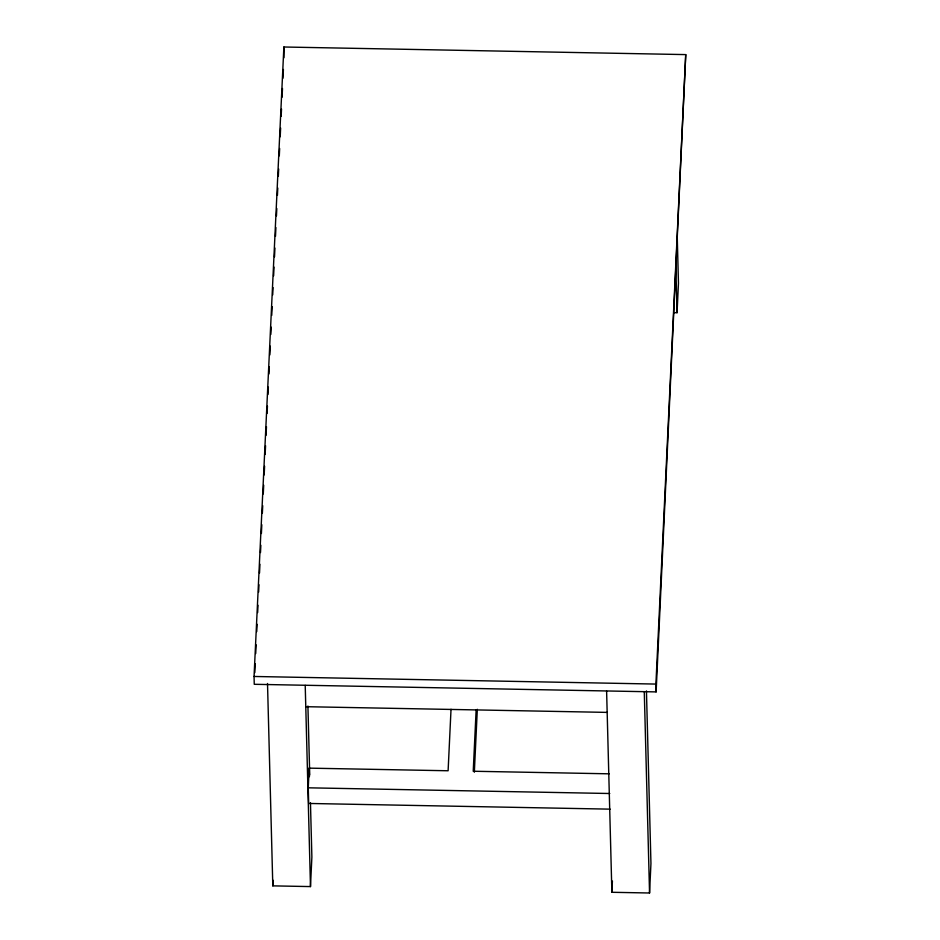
<?xml version="1.0" encoding="UTF-8"?>
<svg xmlns="http://www.w3.org/2000/svg" width="940" height="940" viewBox="0 0 940 940"><rect width="100%" height="100%" fill="white"/><g stroke="black" fill="none" stroke-linecap="round" stroke-linejoin="round"><path stroke-width="1.41" d="M254.047 676.471L283.88 47L685.742 54.602L656.12 691.899L254.258 684.297L254.047 676.471L655.909 684.073L656.12 691.899M254.811 672.582L255.222 663.805M255.715 653.547L256.127 644.769M256.749 631.598L257.102 624.277M257.654 612.563L257.995 605.243M258.629 592.071L258.97 584.751M259.522 573.036L259.945 564.259M260.498 552.544L260.85 545.223M261.402 533.509L261.813 524.731M262.366 513.017L262.718 505.697M263.271 493.994L263.693 485.204M264.175 474.959L264.587 466.17M265.151 454.466L265.562 445.678M266.043 435.431L266.466 426.654M267.089 413.471L267.442 406.151M267.994 394.447L268.335 387.127M268.958 373.944L269.31 366.635M269.862 354.921L270.285 346.132M270.838 334.429L271.178 327.108M271.742 315.394L272.154 306.605M272.706 294.901L273.058 287.581M273.611 275.867L274.034 267.089M274.515 256.843L274.926 248.054M275.49 236.339L275.902 227.562M276.454 215.847L276.807 208.527M277.429 195.356L277.77 188.035M278.334 176.321L278.675 169M279.298 155.829L279.65 148.508M280.202 136.793L280.625 128.016M281.178 116.302L281.518 108.981M282.082 97.278L282.493 88.489M282.975 78.243L283.398 69.466M283.951 57.751L283.88 47M310.459 802.819L311.88 857.08L310.482 886.584L272.812 885.868L273.07 880.251M610.166 809.152L308.673 803.453L308.261 787.814L309.19 768.144L448.11 770.765L451.024 709.289M476.145 709.77L473.231 771.246L609.238 773.82M474.336 772.245L477.32 709.312M646.438 690.912L650.95 863.496L649.552 893L611.881 892.283L612.41 881.05M655.909 684.073L685.742 54.602M674.156 312.656L677.059 312.703L678.457 283.199L677.27 237.738M305.77 706.692L607.17 712.391M308.261 787.814L609.766 793.513M675.789 264.446L677.059 312.703M644.288 692.087L649.552 893M606.606 691.065L611.881 892.283M307.921 706.034L309.73 774.959M309.19 768.144L309.413 776.675M305.218 685.366L310.482 886.584M267.512 683.498L272.812 885.868"/></g></svg>
